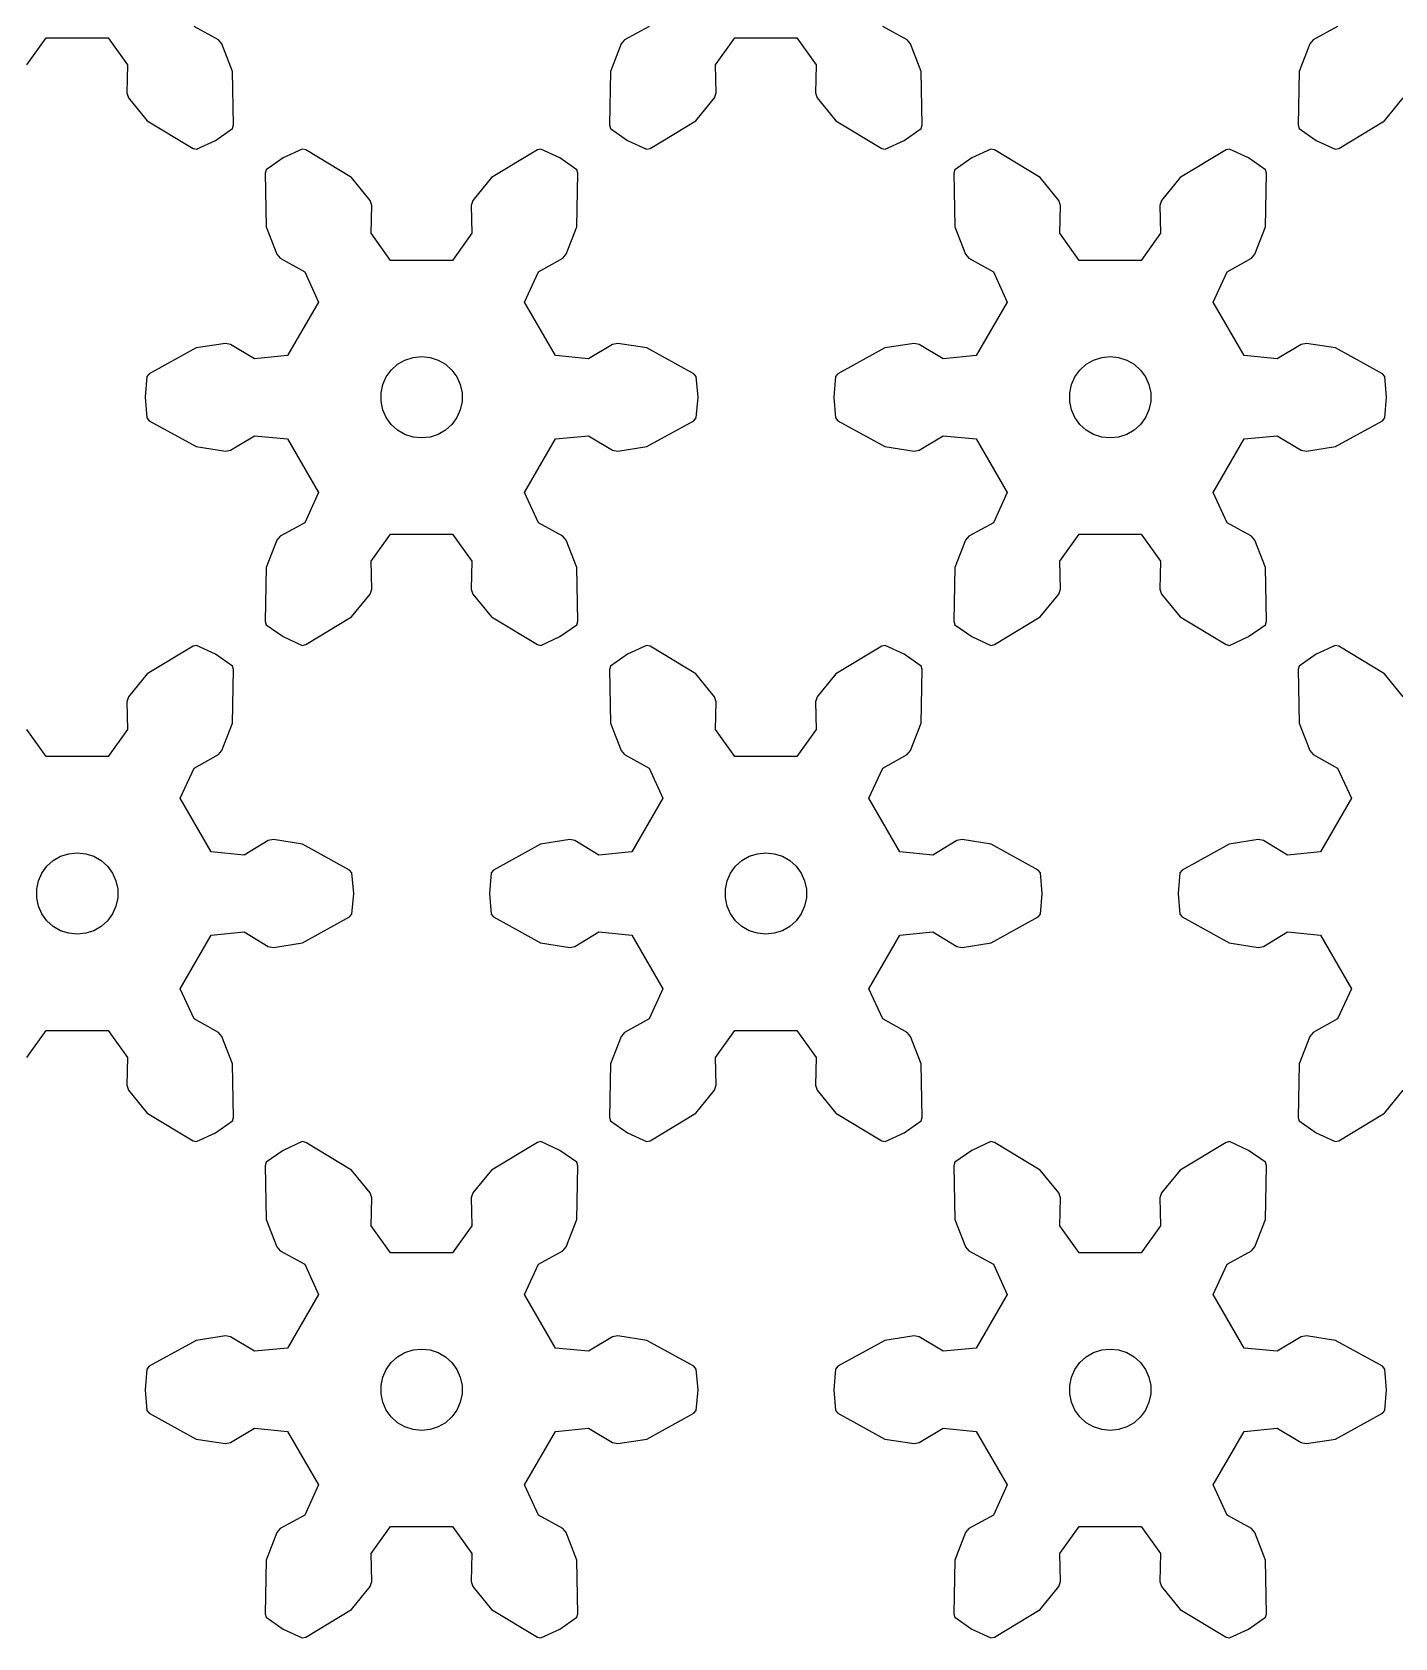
# Model space of a CAD drawing. Extents: x 0 to 198, y 0 to 238.
# Drawn here: x 97.3 to 147.5, y 0 to 59.2 of the extents above; entities that cross this region are included whole.
import ezdxf

# ---------------------------------------------------------------- set-up
doc = ezdxf.new("R2010")
doc.units = 0

msp = doc.modelspace()

# ---------------------------------------------------------------- linework, layer by layer
for p, q in [((104.192, 58.891), (103.293, 59.387)), ((120.054, 59.387), (119.154, 58.891)), ((129.564, 58.891), (128.665, 59.387)), ((145.425, 59.387), (144.526, 58.891)), ((97.136, 57.97), (97.849, 58.967)), ((97.849, 58.967), (100.126, 58.967)), ((100.126, 58.967), (100.838, 57.97)), ((104.321, 58.744), (104.192, 58.891)), ((104.712, 57.731), (104.321, 58.744)), ((119.026, 58.744), (118.634, 57.731)), ((119.154, 58.891), (119.026, 58.744)), ((122.508, 57.97), (123.221, 58.967)), ((123.221, 58.967), (125.498, 58.967)), ((125.498, 58.967), (126.21, 57.97)), ((129.693, 58.744), (129.564, 58.891)), ((130.084, 57.731), (129.693, 58.744)), ((144.397, 58.744), (144.006, 57.731)), ((144.526, 58.891), (144.397, 58.744)), ((100.838, 57.97), (100.818, 56.943)), ((104.751, 55.756), (104.712, 57.731)), ((118.634, 57.731), (118.596, 55.756)), ((122.528, 56.943), (122.508, 57.97)), ((126.21, 57.97), (126.19, 56.943)), ((130.122, 55.756), (130.084, 57.731)), ((144.006, 57.731), (143.968, 55.756)), ((100.818, 56.943), (100.882, 56.758)), ((122.465, 56.758), (122.528, 56.943)), ((126.19, 56.943), (126.253, 56.758)), ((100.882, 56.758), (101.563, 55.913)), ((121.784, 55.913), (122.465, 56.758)), ((126.253, 56.758), (126.935, 55.913)), ((147.155, 55.913), (147.837, 56.758)), ((101.563, 55.913), (103.254, 54.892)), ((104.08, 55.189), (104.706, 55.628)), ((104.706, 55.628), (104.751, 55.756)), ((118.596, 55.756), (118.64, 55.628)), ((118.64, 55.628), (119.266, 55.189)), ((120.093, 54.892), (121.784, 55.913)), ((126.935, 55.913), (128.626, 54.892)), ((129.452, 55.189), (130.078, 55.628)), ((130.078, 55.628), (130.122, 55.756)), ((143.968, 55.756), (144.012, 55.628)), ((144.012, 55.628), (144.638, 55.189)), ((145.464, 54.892), (147.155, 55.913)), ((103.387, 54.866), (104.08, 55.189)), ((119.266, 55.189), (119.959, 54.866)), ((128.759, 54.866), (129.452, 55.189)), ((144.638, 55.189), (145.331, 54.866)), ((103.254, 54.892), (103.387, 54.866)), ((106.58, 54.543), (105.954, 54.104)), ((107.273, 54.866), (106.58, 54.543)), ((107.407, 54.84), (107.273, 54.866)), ((109.098, 53.819), (107.407, 54.84)), ((115.94, 54.84), (114.249, 53.819)), ((116.073, 54.866), (115.94, 54.84)), ((116.766, 54.543), (116.073, 54.866)), ((117.392, 54.104), (116.766, 54.543)), ((119.959, 54.866), (120.093, 54.892)), ((128.626, 54.892), (128.759, 54.866)), ((131.952, 54.543), (131.326, 54.104)), ((132.645, 54.866), (131.952, 54.543)), ((132.779, 54.84), (132.645, 54.866)), ((134.47, 53.819), (132.779, 54.84)), ((141.312, 54.84), (139.621, 53.819)), ((141.445, 54.866), (141.312, 54.84)), ((142.138, 54.543), (141.445, 54.866)), ((142.764, 54.104), (142.138, 54.543)), ((145.331, 54.866), (145.464, 54.892)), ((105.954, 54.104), (105.91, 53.976)), ((105.91, 53.976), (105.949, 52.001)), ((117.436, 53.976), (117.392, 54.104)), ((117.398, 52.001), (117.436, 53.976)), ((131.326, 54.104), (131.282, 53.976)), ((131.282, 53.976), (131.32, 52.001)), ((142.808, 53.976), (142.764, 54.104)), ((142.77, 52.001), (142.808, 53.976)), ((109.779, 52.974), (109.098, 53.819)), ((114.249, 53.819), (113.567, 52.974)), ((135.151, 52.974), (134.47, 53.819)), ((139.621, 53.819), (138.939, 52.974)), ((109.842, 52.789), (109.779, 52.974)), ((109.822, 51.762), (109.842, 52.789)), ((113.567, 52.974), (113.504, 52.789)), ((113.504, 52.789), (113.524, 51.762)), ((135.214, 52.789), (135.151, 52.974)), ((135.194, 51.762), (135.214, 52.789)), ((138.939, 52.974), (138.876, 52.789)), ((138.876, 52.789), (138.896, 51.762)), ((105.949, 52.001), (106.34, 50.988)), ((110.535, 50.765), (109.822, 51.762)), ((113.524, 51.762), (112.812, 50.765)), ((117.007, 50.988), (117.398, 52.001)), ((131.32, 52.001), (131.711, 50.988)), ((135.907, 50.765), (135.194, 51.762)), ((138.896, 51.762), (138.184, 50.765)), ((142.379, 50.988), (142.77, 52.001)), ((106.34, 50.988), (106.468, 50.841)), ((116.878, 50.841), (117.007, 50.988)), ((131.711, 50.988), (131.84, 50.841)), ((142.25, 50.841), (142.379, 50.988)), ((106.468, 50.841), (107.368, 50.345)), ((107.368, 50.345), (107.875, 49.229)), ((112.812, 50.765), (110.535, 50.765)), ((115.471, 49.229), (115.979, 50.345)), ((115.979, 50.345), (116.878, 50.841)), ((131.84, 50.841), (132.74, 50.345)), ((132.74, 50.345), (133.247, 49.229)), ((138.184, 50.765), (135.907, 50.765)), ((140.843, 49.229), (141.351, 50.345)), ((141.351, 50.345), (142.25, 50.841)), ((107.875, 49.229), (106.737, 47.257)), ((116.61, 47.257), (115.471, 49.229)), ((133.247, 49.229), (132.108, 47.257)), ((141.982, 47.257), (140.843, 49.229)), ((103.373, 47.54), (101.643, 46.586)), ((104.445, 47.707), (103.373, 47.54)), ((104.637, 47.67), (104.445, 47.707)), ((105.517, 47.139), (104.637, 47.67)), ((118.709, 47.67), (117.83, 47.139)), ((118.901, 47.707), (118.709, 47.67)), ((119.973, 47.54), (118.901, 47.707)), ((121.703, 46.586), (119.973, 47.54)), ((128.745, 47.54), (127.015, 46.586)), ((129.817, 47.707), (128.745, 47.54)), ((130.009, 47.67), (129.817, 47.707)), ((130.889, 47.139), (130.009, 47.67)), ((144.081, 47.67), (143.202, 47.139)), ((144.273, 47.707), (144.081, 47.67)), ((145.345, 47.54), (144.273, 47.707)), ((147.075, 46.586), (145.345, 47.54)), ((106.737, 47.257), (105.517, 47.139)), ((110.559, 46.725), (110.792, 46.935)), ((110.792, 46.935), (111.063, 47.092)), ((111.063, 47.092), (111.361, 47.189)), ((111.361, 47.189), (111.673, 47.222)), ((111.673, 47.222), (111.985, 47.189)), ((111.985, 47.189), (112.283, 47.092)), ((112.283, 47.092), (112.555, 46.935)), ((112.555, 46.935), (112.788, 46.725)), ((117.83, 47.139), (116.61, 47.257)), ((132.108, 47.257), (130.889, 47.139)), ((135.93, 46.725), (136.163, 46.935)), ((136.163, 46.935), (136.435, 47.092)), ((136.435, 47.092), (136.733, 47.189)), ((136.733, 47.189), (137.045, 47.222)), ((137.045, 47.222), (137.357, 47.189)), ((137.357, 47.189), (137.655, 47.092)), ((137.655, 47.092), (137.927, 46.935)), ((137.927, 46.935), (138.16, 46.725)), ((143.202, 47.139), (141.982, 47.257)), ((101.554, 46.483), (101.487, 45.722)), ((101.643, 46.586), (101.554, 46.483)), ((110.181, 45.878), (110.247, 46.185)), ((110.247, 46.185), (110.374, 46.472)), ((110.374, 46.472), (110.559, 46.725)), ((112.788, 46.725), (112.972, 46.472)), ((112.972, 46.472), (113.1, 46.185)), ((113.1, 46.185), (113.165, 45.878)), ((121.793, 46.483), (121.703, 46.586)), ((121.859, 45.722), (121.793, 46.483)), ((126.926, 46.483), (126.859, 45.722)), ((127.015, 46.586), (126.926, 46.483)), ((135.553, 45.878), (135.618, 46.185)), ((135.618, 46.185), (135.746, 46.472)), ((135.746, 46.472), (135.93, 46.725)), ((138.16, 46.725), (138.344, 46.472)), ((138.344, 46.472), (138.472, 46.185)), ((138.472, 46.185), (138.537, 45.878)), ((147.164, 46.483), (147.075, 46.586)), ((147.231, 45.722), (147.164, 46.483)), ((101.487, 45.722), (101.554, 44.96)), ((110.181, 45.565), (110.181, 45.878)), ((113.165, 45.878), (113.165, 45.565)), ((121.793, 44.96), (121.859, 45.722)), ((126.859, 45.722), (126.926, 44.96)), ((135.553, 45.565), (135.553, 45.878)), ((138.537, 45.878), (138.537, 45.565)), ((147.164, 44.96), (147.231, 45.722)), ((110.247, 45.258), (110.181, 45.565)), ((110.374, 44.972), (110.247, 45.258)), ((113.1, 45.258), (112.972, 44.972)), ((113.165, 45.565), (113.1, 45.258)), ((135.618, 45.258), (135.553, 45.565)), ((135.746, 44.972), (135.618, 45.258)), ((138.472, 45.258), (138.344, 44.972)), ((138.537, 45.565), (138.472, 45.258)), ((101.554, 44.96), (101.643, 44.858)), ((101.643, 44.858), (103.373, 43.903)), ((110.559, 44.718), (110.374, 44.972)), ((110.792, 44.508), (110.559, 44.718)), ((111.063, 44.351), (110.792, 44.508)), ((112.555, 44.508), (112.283, 44.351)), ((112.788, 44.718), (112.555, 44.508)), ((112.972, 44.972), (112.788, 44.718)), ((119.973, 43.903), (121.703, 44.858)), ((121.703, 44.858), (121.793, 44.96)), ((126.926, 44.96), (127.015, 44.858)), ((127.015, 44.858), (128.745, 43.903)), ((135.93, 44.718), (135.746, 44.972)), ((136.163, 44.508), (135.93, 44.718)), ((136.435, 44.351), (136.163, 44.508)), ((137.927, 44.508), (137.655, 44.351)), ((138.16, 44.718), (137.927, 44.508)), ((138.344, 44.972), (138.16, 44.718)), ((145.345, 43.903), (147.075, 44.858)), ((147.075, 44.858), (147.164, 44.96)), ((103.373, 43.903), (104.445, 43.736)), ((104.637, 43.774), (105.517, 44.304)), ((105.517, 44.304), (106.737, 44.186)), ((106.737, 44.186), (107.875, 42.214)), ((111.361, 44.254), (111.063, 44.351)), ((111.673, 44.222), (111.361, 44.254)), ((111.985, 44.254), (111.673, 44.222)), ((112.283, 44.351), (111.985, 44.254)), ((115.471, 42.214), (116.61, 44.186)), ((116.61, 44.186), (117.83, 44.304)), ((117.83, 44.304), (118.709, 43.774)), ((118.901, 43.736), (119.973, 43.903)), ((128.745, 43.903), (129.817, 43.736)), ((130.009, 43.774), (130.889, 44.304)), ((130.889, 44.304), (132.108, 44.186)), ((132.108, 44.186), (133.247, 42.214)), ((136.733, 44.254), (136.435, 44.351)), ((137.045, 44.222), (136.733, 44.254)), ((137.357, 44.254), (137.045, 44.222)), ((137.655, 44.351), (137.357, 44.254)), ((140.843, 42.214), (141.982, 44.186)), ((141.982, 44.186), (143.202, 44.304)), ((143.202, 44.304), (144.081, 43.774)), ((144.273, 43.736), (145.345, 43.903)), ((104.445, 43.736), (104.637, 43.774)), ((118.709, 43.774), (118.901, 43.736)), ((129.817, 43.736), (130.009, 43.774)), ((144.081, 43.774), (144.273, 43.736)), ((107.875, 42.214), (107.368, 41.099)), ((115.979, 41.099), (115.471, 42.214)), ((133.247, 42.214), (132.74, 41.099)), ((141.351, 41.099), (140.843, 42.214)), ((107.368, 41.099), (106.468, 40.602)), ((116.878, 40.602), (115.979, 41.099)), ((132.74, 41.099), (131.84, 40.602)), ((142.25, 40.602), (141.351, 41.099)), ((106.34, 40.455), (105.949, 39.443)), ((106.468, 40.602), (106.34, 40.455)), ((109.822, 39.681), (110.535, 40.679)), ((110.535, 40.679), (112.812, 40.679)), ((112.812, 40.679), (113.524, 39.681)), ((117.007, 40.455), (116.878, 40.602)), ((117.398, 39.443), (117.007, 40.455)), ((131.711, 40.455), (131.32, 39.443)), ((131.84, 40.602), (131.711, 40.455)), ((135.194, 39.681), (135.907, 40.679)), ((135.907, 40.679), (138.184, 40.679)), ((138.184, 40.679), (138.896, 39.681)), ((142.379, 40.455), (142.25, 40.602)), ((142.77, 39.443), (142.379, 40.455)), ((109.842, 38.654), (109.822, 39.681)), ((113.524, 39.681), (113.504, 38.654)), ((135.214, 38.654), (135.194, 39.681)), ((138.896, 39.681), (138.876, 38.654)), ((105.949, 39.443), (105.91, 37.468)), ((117.436, 37.468), (117.398, 39.443)), ((131.32, 39.443), (131.282, 37.468)), ((142.808, 37.468), (142.77, 39.443)), ((109.098, 37.624), (109.779, 38.469)), ((109.779, 38.469), (109.842, 38.654)), ((113.504, 38.654), (113.567, 38.469)), ((113.567, 38.469), (114.249, 37.624)), ((134.47, 37.624), (135.151, 38.469)), ((135.151, 38.469), (135.214, 38.654)), ((138.876, 38.654), (138.939, 38.469)), ((138.939, 38.469), (139.621, 37.624)), ((105.91, 37.468), (105.954, 37.339)), ((105.954, 37.339), (106.58, 36.9)), ((107.407, 36.604), (109.098, 37.624)), ((114.249, 37.624), (115.94, 36.604)), ((116.766, 36.9), (117.392, 37.339)), ((117.392, 37.339), (117.436, 37.468)), ((131.282, 37.468), (131.326, 37.339)), ((131.326, 37.339), (131.952, 36.9)), ((132.779, 36.604), (134.47, 37.624)), ((139.621, 37.624), (141.312, 36.604)), ((142.138, 36.9), (142.764, 37.339)), ((142.764, 37.339), (142.808, 37.468)), ((106.58, 36.9), (107.273, 36.577)), ((116.073, 36.577), (116.766, 36.9)), ((131.952, 36.9), (132.645, 36.577)), ((141.445, 36.577), (142.138, 36.9)), ((103.254, 36.551), (101.563, 35.53)), ((103.387, 36.577), (103.254, 36.551)), ((104.08, 36.254), (103.387, 36.577)), ((104.706, 35.816), (104.08, 36.254)), ((107.273, 36.577), (107.407, 36.604)), ((115.94, 36.604), (116.073, 36.577)), ((119.266, 36.254), (118.64, 35.816)), ((119.959, 36.577), (119.266, 36.254)), ((120.093, 36.551), (119.959, 36.577)), ((121.784, 35.53), (120.093, 36.551)), ((128.626, 36.551), (126.935, 35.53)), ((128.759, 36.577), (128.626, 36.551)), ((129.452, 36.254), (128.759, 36.577)), ((130.078, 35.816), (129.452, 36.254)), ((132.645, 36.577), (132.779, 36.604)), ((141.312, 36.604), (141.445, 36.577)), ((144.638, 36.254), (144.012, 35.816)), ((145.331, 36.577), (144.638, 36.254)), ((145.464, 36.551), (145.331, 36.577)), ((147.155, 35.53), (145.464, 36.551)), ((101.563, 35.53), (100.882, 34.685)), ((104.751, 35.687), (104.706, 35.816)), ((104.712, 33.712), (104.751, 35.687)), ((118.64, 35.816), (118.596, 35.687)), ((118.596, 35.687), (118.634, 33.712)), ((122.465, 34.685), (121.784, 35.53)), ((126.935, 35.53), (126.253, 34.685)), ((130.122, 35.687), (130.078, 35.816)), ((130.084, 33.712), (130.122, 35.687)), ((144.012, 35.816), (143.968, 35.687)), ((143.968, 35.687), (144.006, 33.712)), ((147.837, 34.685), (147.155, 35.53)), ((100.882, 34.685), (100.818, 34.5)), ((100.818, 34.5), (100.838, 33.473)), ((122.528, 34.5), (122.465, 34.685)), ((122.508, 33.473), (122.528, 34.5)), ((126.253, 34.685), (126.19, 34.5)), ((126.19, 34.5), (126.21, 33.473)), ((97.849, 32.476), (97.136, 33.473)), ((100.838, 33.473), (100.126, 32.476)), ((104.321, 32.7), (104.712, 33.712)), ((118.634, 33.712), (119.026, 32.7)), ((123.221, 32.476), (122.508, 33.473)), ((126.21, 33.473), (125.498, 32.476)), ((129.693, 32.7), (130.084, 33.712)), ((144.006, 33.712), (144.397, 32.7)), ((103.293, 32.056), (104.192, 32.552)), ((104.192, 32.552), (104.321, 32.7)), ((119.026, 32.7), (119.154, 32.552)), ((119.154, 32.552), (120.054, 32.056)), ((128.665, 32.056), (129.564, 32.552)), ((129.564, 32.552), (129.693, 32.7)), ((144.397, 32.7), (144.526, 32.552)), ((144.526, 32.552), (145.425, 32.056)), ((100.126, 32.476), (97.849, 32.476)), ((102.785, 30.94), (103.293, 32.056)), ((120.054, 32.056), (120.561, 30.94)), ((125.498, 32.476), (123.221, 32.476)), ((128.157, 30.94), (128.665, 32.056)), ((145.425, 32.056), (145.933, 30.94)), ((103.924, 28.968), (102.785, 30.94)), ((120.561, 30.94), (119.423, 28.968)), ((129.296, 28.968), (128.157, 30.94)), ((145.933, 30.94), (144.794, 28.968)), ((106.023, 29.381), (105.144, 28.85)), ((106.215, 29.419), (106.023, 29.381)), ((107.288, 29.251), (106.215, 29.419)), ((109.017, 28.297), (107.288, 29.251)), ((116.059, 29.251), (114.329, 28.297)), ((117.131, 29.419), (116.059, 29.251)), ((117.323, 29.381), (117.131, 29.419)), ((118.203, 28.85), (117.323, 29.381)), ((131.395, 29.381), (130.516, 28.85)), ((131.587, 29.419), (131.395, 29.381)), ((132.659, 29.251), (131.587, 29.419)), ((134.389, 28.297), (132.659, 29.251)), ((141.431, 29.251), (139.701, 28.297)), ((142.503, 29.419), (141.431, 29.251)), ((142.695, 29.381), (142.503, 29.419)), ((143.574, 28.85), (142.695, 29.381)), ((97.688, 28.183), (97.873, 28.437)), ((97.873, 28.437), (98.106, 28.647)), ((98.106, 28.647), (98.377, 28.803)), ((98.377, 28.803), (98.675, 28.9)), ((98.675, 28.9), (98.987, 28.933)), ((98.987, 28.933), (99.299, 28.9)), ((99.299, 28.9), (99.597, 28.803)), ((99.597, 28.803), (99.869, 28.647)), ((99.869, 28.647), (100.102, 28.437)), ((100.102, 28.437), (100.286, 28.183)), ((105.144, 28.85), (103.924, 28.968)), ((119.423, 28.968), (118.203, 28.85)), ((123.06, 28.183), (123.244, 28.437)), ((123.244, 28.437), (123.477, 28.647)), ((123.477, 28.647), (123.749, 28.803)), ((123.749, 28.803), (124.047, 28.9)), ((124.047, 28.9), (124.359, 28.933)), ((124.359, 28.933), (124.671, 28.9)), ((124.671, 28.9), (124.969, 28.803)), ((124.969, 28.803), (125.241, 28.647)), ((125.241, 28.647), (125.474, 28.437)), ((125.474, 28.437), (125.658, 28.183)), ((130.516, 28.85), (129.296, 28.968)), ((144.794, 28.968), (143.574, 28.85)), ((97.496, 27.59), (97.561, 27.897)), ((97.561, 27.897), (97.688, 28.183)), ((100.286, 28.183), (100.414, 27.897)), ((100.414, 27.897), (100.479, 27.59)), ((109.107, 28.195), (109.017, 28.297)), ((109.173, 27.433), (109.107, 28.195)), ((114.24, 28.195), (114.173, 27.433)), ((114.329, 28.297), (114.24, 28.195)), ((122.867, 27.59), (122.933, 27.897)), ((122.933, 27.897), (123.06, 28.183)), ((125.658, 28.183), (125.786, 27.897)), ((125.786, 27.897), (125.851, 27.59)), ((134.478, 28.195), (134.389, 28.297)), ((134.545, 27.433), (134.478, 28.195)), ((139.612, 28.195), (139.545, 27.433)), ((139.701, 28.297), (139.612, 28.195)), ((97.496, 27.276), (97.496, 27.59)), ((97.561, 26.969), (97.496, 27.276)), ((100.479, 27.276), (100.414, 26.969)), ((100.479, 27.59), (100.479, 27.276)), ((109.107, 26.671), (109.173, 27.433)), ((114.173, 27.433), (114.24, 26.671)), ((122.867, 27.276), (122.867, 27.59)), ((122.933, 26.969), (122.867, 27.276)), ((125.851, 27.276), (125.786, 26.969)), ((125.851, 27.59), (125.851, 27.276)), ((134.478, 26.671), (134.545, 27.433)), ((139.545, 27.433), (139.612, 26.671)), ((97.688, 26.683), (97.561, 26.969)), ((97.873, 26.429), (97.688, 26.683)), ((100.286, 26.683), (100.102, 26.429)), ((100.414, 26.969), (100.286, 26.683)), ((109.017, 26.569), (109.107, 26.671)), ((114.24, 26.671), (114.329, 26.569)), ((123.06, 26.683), (122.933, 26.969)), ((123.244, 26.429), (123.06, 26.683)), ((125.658, 26.683), (125.474, 26.429)), ((125.786, 26.969), (125.658, 26.683)), ((134.389, 26.569), (134.478, 26.671)), ((139.612, 26.671), (139.701, 26.569)), ((98.106, 26.219), (97.873, 26.429)), ((98.377, 26.063), (98.106, 26.219)), ((98.675, 25.966), (98.377, 26.063)), ((99.597, 26.063), (99.299, 25.966)), ((99.869, 26.219), (99.597, 26.063)), ((100.102, 26.429), (99.869, 26.219)), ((107.288, 25.615), (109.017, 26.569)), ((114.329, 26.569), (116.059, 25.615)), ((123.477, 26.219), (123.244, 26.429)), ((123.749, 26.063), (123.477, 26.219)), ((124.047, 25.966), (123.749, 26.063)), ((124.969, 26.063), (124.671, 25.966)), ((125.241, 26.219), (124.969, 26.063)), ((125.474, 26.429), (125.241, 26.219)), ((132.659, 25.615), (134.389, 26.569)), ((139.701, 26.569), (141.431, 25.615)), ((98.987, 25.933), (98.675, 25.966)), ((99.299, 25.966), (98.987, 25.933)), ((102.785, 23.925), (103.924, 25.898)), ((103.924, 25.898), (105.144, 26.016)), ((105.144, 26.016), (106.023, 25.485)), ((106.023, 25.485), (106.215, 25.447)), ((106.215, 25.447), (107.288, 25.615)), ((116.059, 25.615), (117.131, 25.447)), ((117.131, 25.447), (117.323, 25.485)), ((117.323, 25.485), (118.203, 26.016)), ((118.203, 26.016), (119.423, 25.898)), ((119.423, 25.898), (120.561, 23.925)), ((124.359, 25.933), (124.047, 25.966)), ((124.671, 25.966), (124.359, 25.933)), ((128.157, 23.925), (129.296, 25.898)), ((129.296, 25.898), (130.516, 26.016)), ((130.516, 26.016), (131.395, 25.485)), ((131.395, 25.485), (131.587, 25.447)), ((131.587, 25.447), (132.659, 25.615)), ((141.431, 25.615), (142.503, 25.447)), ((142.503, 25.447), (142.695, 25.485)), ((142.695, 25.485), (143.574, 26.016)), ((143.574, 26.016), (144.794, 25.898)), ((144.794, 25.898), (145.933, 23.925)), ((103.293, 22.81), (102.785, 23.925)), ((120.561, 23.925), (120.054, 22.81)), ((128.665, 22.81), (128.157, 23.925)), ((145.933, 23.925), (145.425, 22.81)), ((104.192, 22.314), (103.293, 22.81)), ((120.054, 22.81), (119.154, 22.314)), ((129.564, 22.314), (128.665, 22.81)), ((145.425, 22.81), (144.526, 22.314)), ((97.136, 21.393), (97.849, 22.39)), ((97.849, 22.39), (100.126, 22.39)), ((100.126, 22.39), (100.838, 21.393)), ((104.321, 22.166), (104.192, 22.314)), ((104.712, 21.154), (104.321, 22.166)), ((119.026, 22.166), (118.634, 21.154)), ((119.154, 22.314), (119.026, 22.166)), ((122.508, 21.393), (123.221, 22.39)), ((123.221, 22.39), (125.498, 22.39)), ((125.498, 22.39), (126.21, 21.393)), ((129.693, 22.166), (129.564, 22.314)), ((130.084, 21.154), (129.693, 22.166)), ((144.397, 22.166), (144.006, 21.154)), ((144.526, 22.314), (144.397, 22.166)), ((100.838, 21.393), (100.818, 20.366)), ((122.528, 20.366), (122.508, 21.393)), ((126.21, 21.393), (126.19, 20.366)), ((104.751, 19.179), (104.712, 21.154)), ((118.634, 21.154), (118.596, 19.179)), ((130.122, 19.179), (130.084, 21.154)), ((144.006, 21.154), (143.968, 19.179)), ((100.818, 20.366), (100.882, 20.181)), ((100.882, 20.181), (101.563, 19.336)), ((121.784, 19.336), (122.465, 20.181)), ((122.465, 20.181), (122.528, 20.366)), ((126.19, 20.366), (126.253, 20.181)), ((126.253, 20.181), (126.935, 19.336)), ((147.155, 19.336), (147.837, 20.181)), ((101.563, 19.336), (103.254, 18.315)), ((104.08, 18.612), (104.706, 19.05)), ((104.706, 19.05), (104.751, 19.179)), ((118.596, 19.179), (118.64, 19.05)), ((118.64, 19.05), (119.266, 18.612)), ((120.093, 18.315), (121.784, 19.336)), ((126.935, 19.336), (128.626, 18.315)), ((129.452, 18.612), (130.078, 19.05)), ((130.078, 19.05), (130.122, 19.179)), ((143.968, 19.179), (144.012, 19.05)), ((144.012, 19.05), (144.638, 18.612)), ((145.464, 18.315), (147.155, 19.336)), ((103.387, 18.289), (104.08, 18.612)), ((119.266, 18.612), (119.959, 18.289)), ((128.759, 18.289), (129.452, 18.612)), ((144.638, 18.612), (145.331, 18.289)), ((103.254, 18.315), (103.387, 18.289)), ((106.58, 17.966), (105.954, 17.527)), ((107.273, 18.289), (106.58, 17.966)), ((107.407, 18.262), (107.273, 18.289)), ((109.098, 17.242), (107.407, 18.262)), ((115.94, 18.262), (114.249, 17.242)), ((116.073, 18.289), (115.94, 18.262)), ((116.766, 17.966), (116.073, 18.289)), ((117.392, 17.527), (116.766, 17.966)), ((119.959, 18.289), (120.093, 18.315)), ((128.626, 18.315), (128.759, 18.289)), ((131.952, 17.966), (131.326, 17.527)), ((132.645, 18.289), (131.952, 17.966)), ((132.779, 18.262), (132.645, 18.289)), ((134.47, 17.242), (132.779, 18.262)), ((141.312, 18.262), (139.621, 17.242)), ((141.445, 18.289), (141.312, 18.262)), ((142.138, 17.966), (141.445, 18.289)), ((142.764, 17.527), (142.138, 17.966)), ((145.331, 18.289), (145.464, 18.315)), ((105.954, 17.527), (105.91, 17.398)), ((105.91, 17.398), (105.949, 15.423)), ((109.779, 16.397), (109.098, 17.242)), ((114.249, 17.242), (113.567, 16.397)), ((117.436, 17.398), (117.392, 17.527)), ((117.398, 15.423), (117.436, 17.398)), ((131.326, 17.527), (131.282, 17.398)), ((131.282, 17.398), (131.32, 15.423)), ((135.151, 16.397), (134.47, 17.242)), ((139.621, 17.242), (138.939, 16.397)), ((142.808, 17.398), (142.764, 17.527)), ((142.77, 15.423), (142.808, 17.398)), ((109.842, 16.212), (109.779, 16.397)), ((109.822, 15.185), (109.842, 16.212)), ((113.567, 16.397), (113.504, 16.212)), ((113.504, 16.212), (113.524, 15.185)), ((135.214, 16.212), (135.151, 16.397)), ((135.194, 15.185), (135.214, 16.212)), ((138.939, 16.397), (138.876, 16.212)), ((138.876, 16.212), (138.896, 15.185)), ((105.949, 15.423), (106.34, 14.411)), ((117.007, 14.411), (117.398, 15.423)), ((131.32, 15.423), (131.711, 14.411)), ((142.379, 14.411), (142.77, 15.423)), ((110.535, 14.187), (109.822, 15.185)), ((113.524, 15.185), (112.812, 14.187)), ((135.907, 14.187), (135.194, 15.185)), ((138.896, 15.185), (138.184, 14.187)), ((106.34, 14.411), (106.468, 14.264)), ((106.468, 14.264), (107.368, 13.767)), ((115.979, 13.767), (116.878, 14.264)), ((116.878, 14.264), (117.007, 14.411)), ((131.711, 14.411), (131.84, 14.264)), ((131.84, 14.264), (132.74, 13.767)), ((141.351, 13.767), (142.25, 14.264)), ((142.25, 14.264), (142.379, 14.411)), ((107.368, 13.767), (107.875, 12.652)), ((112.812, 14.187), (110.535, 14.187)), ((115.471, 12.652), (115.979, 13.767)), ((132.74, 13.767), (133.247, 12.652)), ((138.184, 14.187), (135.907, 14.187)), ((140.843, 12.652), (141.351, 13.767)), ((107.875, 12.652), (106.737, 10.68)), ((116.61, 10.68), (115.471, 12.652)), ((133.247, 12.652), (132.108, 10.68)), ((141.982, 10.68), (140.843, 12.652)), ((103.373, 10.962), (101.643, 10.008)), ((104.445, 11.13), (103.373, 10.962)), ((104.637, 11.092), (104.445, 11.13)), ((105.517, 10.562), (104.637, 11.092)), ((106.737, 10.68), (105.517, 10.562)), ((117.83, 10.562), (116.61, 10.68)), ((118.709, 11.092), (117.83, 10.562)), ((118.901, 11.13), (118.709, 11.092)), ((119.973, 10.962), (118.901, 11.13)), ((121.703, 10.008), (119.973, 10.962)), ((128.745, 10.962), (127.015, 10.008)), ((129.817, 11.13), (128.745, 10.962)), ((130.009, 11.092), (129.817, 11.13)), ((130.889, 10.562), (130.009, 11.092)), ((132.108, 10.68), (130.889, 10.562)), ((143.202, 10.562), (141.982, 10.68)), ((144.081, 11.092), (143.202, 10.562)), ((144.273, 11.13), (144.081, 11.092)), ((145.345, 10.962), (144.273, 11.13)), ((147.075, 10.008), (145.345, 10.962)), ((110.374, 9.894), (110.559, 10.148)), ((110.559, 10.148), (110.792, 10.358)), ((110.792, 10.358), (111.063, 10.515)), ((111.063, 10.515), (111.361, 10.612)), ((111.361, 10.612), (111.673, 10.644)), ((111.673, 10.644), (111.985, 10.612)), ((111.985, 10.612), (112.283, 10.515)), ((112.283, 10.515), (112.555, 10.358)), ((112.555, 10.358), (112.788, 10.148)), ((112.788, 10.148), (112.972, 9.894)), ((135.746, 9.894), (135.93, 10.148)), ((135.93, 10.148), (136.163, 10.358)), ((136.163, 10.358), (136.435, 10.515)), ((136.435, 10.515), (136.733, 10.612)), ((136.733, 10.612), (137.045, 10.644)), ((137.045, 10.644), (137.357, 10.612)), ((137.357, 10.612), (137.655, 10.515)), ((137.655, 10.515), (137.927, 10.358)), ((137.927, 10.358), (138.16, 10.148)), ((138.16, 10.148), (138.344, 9.894)), ((101.554, 9.906), (101.487, 9.144)), ((101.643, 10.008), (101.554, 9.906)), ((110.181, 9.301), (110.247, 9.608)), ((110.247, 9.608), (110.374, 9.894)), ((112.972, 9.894), (113.1, 9.608)), ((113.1, 9.608), (113.165, 9.301)), ((121.793, 9.906), (121.703, 10.008)), ((121.859, 9.144), (121.793, 9.906)), ((126.926, 9.906), (126.859, 9.144)), ((127.015, 10.008), (126.926, 9.906)), ((135.553, 9.301), (135.618, 9.608)), ((135.618, 9.608), (135.746, 9.894)), ((138.344, 9.894), (138.472, 9.608)), ((138.472, 9.608), (138.537, 9.301)), ((147.164, 9.906), (147.075, 10.008)), ((147.231, 9.144), (147.164, 9.906)), ((101.487, 9.144), (101.554, 8.383)), ((110.181, 8.988), (110.181, 9.301)), ((110.247, 8.681), (110.181, 8.988)), ((113.165, 8.988), (113.1, 8.681)), ((113.165, 9.301), (113.165, 8.988)), ((121.793, 8.383), (121.859, 9.144)), ((126.859, 9.144), (126.926, 8.383)), ((135.553, 8.988), (135.553, 9.301)), ((135.618, 8.681), (135.553, 8.988)), ((138.537, 8.988), (138.472, 8.681)), ((138.537, 9.301), (138.537, 8.988)), ((147.164, 8.383), (147.231, 9.144)), ((101.554, 8.383), (101.643, 8.28)), ((110.374, 8.394), (110.247, 8.681)), ((110.559, 8.141), (110.374, 8.394)), ((112.972, 8.394), (112.788, 8.141)), ((113.1, 8.681), (112.972, 8.394)), ((121.703, 8.28), (121.793, 8.383)), ((126.926, 8.383), (127.015, 8.28)), ((135.746, 8.394), (135.618, 8.681)), ((135.93, 8.141), (135.746, 8.394)), ((138.344, 8.394), (138.16, 8.141)), ((138.472, 8.681), (138.344, 8.394)), ((147.075, 8.28), (147.164, 8.383)), ((101.643, 8.28), (103.373, 7.326)), ((104.637, 7.196), (105.517, 7.727)), ((105.517, 7.727), (106.737, 7.609)), ((110.792, 7.931), (110.559, 8.141)), ((111.063, 7.774), (110.792, 7.931)), ((111.361, 7.677), (111.063, 7.774)), ((112.283, 7.774), (111.985, 7.677)), ((112.555, 7.931), (112.283, 7.774)), ((112.788, 8.141), (112.555, 7.931)), ((116.61, 7.609), (117.83, 7.727)), ((117.83, 7.727), (118.709, 7.196)), ((119.973, 7.326), (121.703, 8.28)), ((127.015, 8.28), (128.745, 7.326)), ((130.009, 7.196), (130.889, 7.727)), ((130.889, 7.727), (132.108, 7.609)), ((136.163, 7.931), (135.93, 8.141)), ((136.435, 7.774), (136.163, 7.931)), ((136.733, 7.677), (136.435, 7.774)), ((137.655, 7.774), (137.357, 7.677)), ((137.927, 7.931), (137.655, 7.774)), ((138.16, 8.141), (137.927, 7.931)), ((141.982, 7.609), (143.202, 7.727)), ((143.202, 7.727), (144.081, 7.196)), ((145.345, 7.326), (147.075, 8.28)), ((103.373, 7.326), (104.445, 7.159)), ((104.445, 7.159), (104.637, 7.196)), ((106.737, 7.609), (107.875, 5.637)), ((111.673, 7.644), (111.361, 7.677)), ((111.985, 7.677), (111.673, 7.644)), ((115.471, 5.637), (116.61, 7.609)), ((118.709, 7.196), (118.901, 7.159)), ((118.901, 7.159), (119.973, 7.326)), ((128.745, 7.326), (129.817, 7.159)), ((129.817, 7.159), (130.009, 7.196)), ((132.108, 7.609), (133.247, 5.637)), ((137.045, 7.644), (136.733, 7.677)), ((137.357, 7.677), (137.045, 7.644)), ((140.843, 5.637), (141.982, 7.609)), ((144.081, 7.196), (144.273, 7.159)), ((144.273, 7.159), (145.345, 7.326)), ((107.875, 5.637), (107.368, 4.521)), ((115.979, 4.521), (115.471, 5.637)), ((133.247, 5.637), (132.74, 4.521)), ((141.351, 4.521), (140.843, 5.637)), ((107.368, 4.521), (106.468, 4.025)), ((116.878, 4.025), (115.979, 4.521)), ((132.74, 4.521), (131.84, 4.025)), ((142.25, 4.025), (141.351, 4.521)), ((106.34, 3.878), (105.949, 2.865)), ((106.468, 4.025), (106.34, 3.878)), ((109.822, 3.104), (110.535, 4.101)), ((110.535, 4.101), (112.812, 4.101)), ((112.812, 4.101), (113.524, 3.104)), ((117.007, 3.878), (116.878, 4.025)), ((117.398, 2.865), (117.007, 3.878)), ((131.711, 3.878), (131.32, 2.865)), ((131.84, 4.025), (131.711, 3.878)), ((135.194, 3.104), (135.907, 4.101)), ((135.907, 4.101), (138.184, 4.101)), ((138.184, 4.101), (138.896, 3.104)), ((142.379, 3.878), (142.25, 4.025)), ((142.77, 2.865), (142.379, 3.878)), ((109.842, 2.077), (109.822, 3.104)), ((113.524, 3.104), (113.504, 2.077)), ((135.214, 2.077), (135.194, 3.104)), ((138.896, 3.104), (138.876, 2.077)), ((105.949, 2.865), (105.91, 0.89)), ((117.436, 0.89), (117.398, 2.865)), ((131.32, 2.865), (131.282, 0.89)), ((142.808, 0.89), (142.77, 2.865)), ((109.098, 1.047), (109.779, 1.892)), ((109.779, 1.892), (109.842, 2.077)), ((113.504, 2.077), (113.567, 1.892)), ((113.567, 1.892), (114.249, 1.047)), ((134.47, 1.047), (135.151, 1.892)), ((135.151, 1.892), (135.214, 2.077)), ((138.876, 2.077), (138.939, 1.892)), ((138.939, 1.892), (139.621, 1.047)), ((105.91, 0.89), (105.954, 0.762)), ((105.954, 0.762), (106.58, 0.323)), ((107.407, 0.026), (109.098, 1.047)), ((114.249, 1.047), (115.94, 0.026)), ((116.766, 0.323), (117.392, 0.762)), ((117.392, 0.762), (117.436, 0.89)), ((131.282, 0.89), (131.326, 0.762)), ((131.326, 0.762), (131.952, 0.323)), ((132.779, 0.026), (134.47, 1.047)), ((139.621, 1.047), (141.312, 0.026)), ((142.138, 0.323), (142.764, 0.762)), ((142.764, 0.762), (142.808, 0.89)), ((106.58, 0.323), (107.273, 0)), ((107.273, 0), (107.407, 0.026)), ((115.94, 0.026), (116.073, 0)), ((116.073, 0), (116.766, 0.323)), ((131.952, 0.323), (132.645, 0)), ((132.645, 0), (132.779, 0.026)), ((141.312, 0.026), (141.445, 0)), ((141.445, 0), (142.138, 0.323))]:
    msp.add_line(p, q)

doc.saveas('drawing.dxf')
